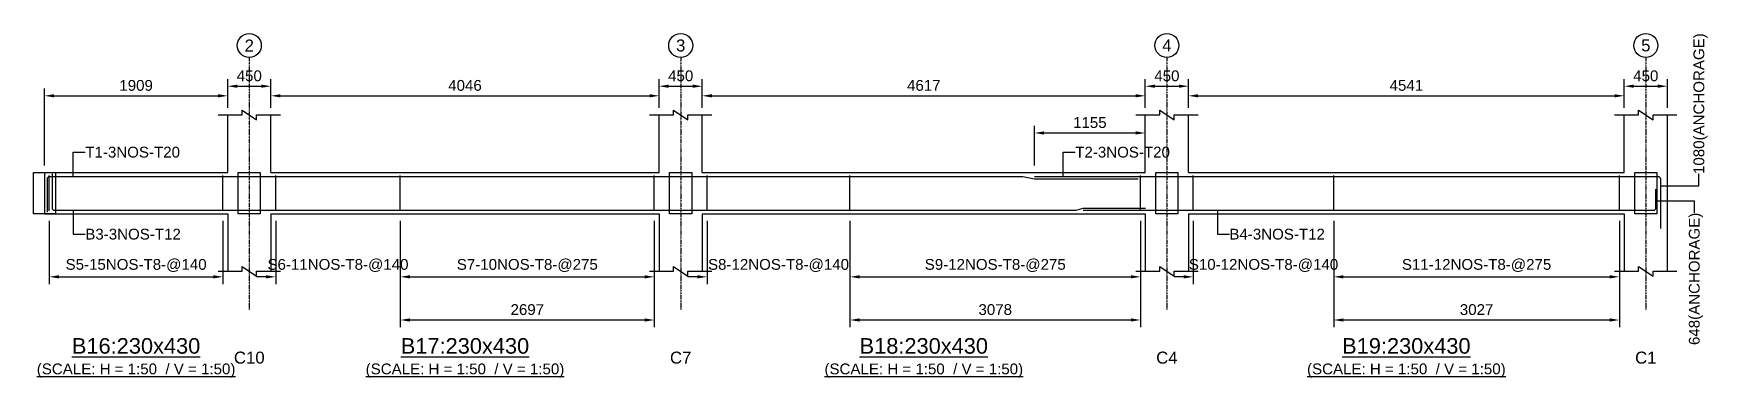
# Model space of a CAD drawing. Header units: inches. Extents: x -816171 to 9366335, y -450961 to 689132.
# Drawn here: x 4047303 to 4082195, y 247984 to 255159 of the extents above; entities that cross this region are included whole.
import ezdxf
from ezdxf.enums import TextEntityAlignment as Align

# ---------------------------------------------------------------- set-up
doc = ezdxf.new("R2010")
doc.units = ezdxf.units.IN
doc.header["$MEASUREMENT"] = 0
doc.linetypes.add('SCCenter', pattern=[1.2, 0.5, -0.3, 0.1, -0.3])
for name, color, linetype in [('Concrete Line', 2, 'Continuous'), ('Cut Line', 31, 'Continuous'), ('Dimension', 31, 'Continuous'), ('Grid', 8, 'Continuous'), ('Labels', 4, 'Continuous'), ('Labels_Support', 4, 'Continuous'), ('Link', 225, 'Continuous'), ('Reinforcement', 130, 'Continuous'), ('Text', 31, 'Continuous')]:
    doc.layers.add(name, color=color, linetype=linetype)
doc.styles.add('SC-SansSerif', font='SansSerif')
doc.styles.get("Standard").update_dxf_attribs({"font": 'txt.shx'})
doc.dimstyles.new('SCBBSDimStyl', dxfattribs={"dimtxt": 225, "dimasz": 200, "dimexe": 150, "dimexo": 150, "dimgap": 100, "dimtad": 1, "dimtoh": 1, "dimdec": 0, "dimzin": 0, "dimdsep": 46, "dimtxsty": 'SC-SansSerif', "dimcen": 0.09, "dimclrd": 8, "dimclre": 8, "dimclrt": 31, "dimadec": 0, "dimazin": 0, "dimtfac": 1, "dimtdec": 0, "dimtix": 1, "dimtofl": 0, "dimtmove": 0, "dimatfit": 3, "dimfxl": 1, "dimtolj": 1, "dimtzin": 0, "dimarcsym": 0})
doc.dimstyles.get("Standard").update_dxf_attribs({"dimtxt": 0.18, "dimasz": 0.18, "dimexe": 0.18, "dimexo": 0.0625, "dimgap": 0.09, "dimtad": 0, "dimtih": 1, "dimtoh": 1, "dimdec": 4, "dimzin": 0, "dimdsep": 46, "dimtxsty": 'Standard', "dimcen": 0.09, "dimadec": 0, "dimazin": 0, "dimtfac": 1, "dimtdec": 4, "dimtofl": 0, "dimtmove": 0, "dimatfit": 3, "dimfxl": 1, "dimtolj": 1, "dimtzin": 0, "dimarcsym": 0})

# ---------------------------------------------------------------- blocks, each defined once
blk = doc.blocks.new('*D1675')
at = {"layer": 'DEFPOINTS', "color": 0, "transparency": 16777216}
for p in [(4047633, 251399), (4051251, 251399), (4051251, 250084)]:
    blk.add_point(p, dxfattribs=at)
at = {"layer": 'Dimension', "color": 8, "lineweight": -2, "transparency": 16777216}
for p, q in [((4047633, 251249), (4047633, 249934)), ((4051251, 251249), (4051251, 249934)), ((4047833, 250084), (4051051, 250084))]:
    blk.add_line(p, q, dxfattribs=at)
at = {"layer": 'Dimension', "color": 8, "transparency": 16777216}
for points in [[(4047833, 250118), (4047833, 250051), (4047633, 250084)], [(4051051, 250118), (4051051, 250051), (4051251, 250084)]]:
    blk.add_solid(points, dxfattribs=at)
at = {"layer": 'Dimension', "color": 31, "transparency": 16777216, "insert": (4049442, 250321), "char_height": 225, "attachment_point": 5, "style": 'SC-SansSerif'}
blk.add_mtext('\\A1;S5-15NOS-T8-@140', dxfattribs=at)
blk = doc.blocks.new('*D1676')
at = {"layer": 'DEFPOINTS', "color": 0, "transparency": 16777216}
for p in [(4052351, 251399), (4054948, 251399), (4054948, 250084)]:
    blk.add_point(p, dxfattribs=at)
at = {"layer": 'Dimension', "color": 8, "lineweight": -2, "transparency": 16777216}
for p, q in [((4052351, 251249), (4052351, 249934)), ((4054948, 251249), (4054948, 249934)), ((4052151, 250084), (4051951, 250084)), ((4055148, 250084), (4055348, 250084))]:
    blk.add_line(p, q, dxfattribs=at)
at = {"layer": 'Dimension', "color": 8, "transparency": 16777216}
for points in [[(4052151, 250118), (4052151, 250051), (4052351, 250084)], [(4055148, 250118), (4055148, 250051), (4054948, 250084)]]:
    blk.add_solid(points, dxfattribs=at)
at = {"layer": 'Dimension', "color": 31, "transparency": 16777216, "insert": (4053650, 250321), "char_height": 225, "attachment_point": 5, "style": 'SC-SansSerif'}
blk.add_mtext('\\A1;S6-11NOS-T8-@140', dxfattribs=at)
blk = doc.blocks.new('*D1677')
at = {"layer": 'DEFPOINTS', "color": 0, "transparency": 16777216}
for p in [(4054948, 251399), (4060243, 251399), (4060243, 250084)]:
    blk.add_point(p, dxfattribs=at)
at = {"layer": 'Dimension', "color": 8, "lineweight": -2, "transparency": 16777216}
for p, q in [((4054948, 251249), (4054948, 249934)), ((4060243, 251249), (4060243, 249934)), ((4055148, 250084), (4060043, 250084))]:
    blk.add_line(p, q, dxfattribs=at)
at = {"layer": 'Dimension', "color": 8, "transparency": 16777216}
for points in [[(4055148, 250118), (4055148, 250051), (4054948, 250084)], [(4060043, 250118), (4060043, 250051), (4060243, 250084)]]:
    blk.add_solid(points, dxfattribs=at)
at = {"layer": 'Dimension', "color": 31, "transparency": 16777216, "insert": (4057596, 250321), "char_height": 225, "attachment_point": 5, "style": 'SC-SansSerif'}
blk.add_mtext('\\A1;S7-10NOS-T8-@275', dxfattribs=at)
blk = doc.blocks.new('*D1678')
at = {"layer": 'DEFPOINTS', "color": 0, "transparency": 16777216}
for p in [(4054948, 251399), (4060243, 251399), (4060243, 249184)]:
    blk.add_point(p, dxfattribs=at)
at = {"layer": 'Dimension', "color": 8, "lineweight": -2, "transparency": 16777216}
for p, q in [((4054948, 251249), (4054948, 249034)), ((4060243, 251249), (4060243, 249034)), ((4055148, 249184), (4060043, 249184))]:
    blk.add_line(p, q, dxfattribs=at)
at = {"layer": 'Dimension', "color": 8, "transparency": 16777216}
for points in [[(4055148, 249218), (4055148, 249151), (4054948, 249184)], [(4060043, 249218), (4060043, 249151), (4060243, 249184)]]:
    blk.add_solid(points, dxfattribs=at)
at = {"layer": 'Dimension', "color": 31, "transparency": 16777216, "insert": (4057596, 249400), "char_height": 225, "attachment_point": 5, "style": 'SC-SansSerif'}
blk.add_mtext('\\A1;2697', dxfattribs=at)
blk = doc.blocks.new('*D1679')
at = {"layer": 'DEFPOINTS', "color": 0, "transparency": 16777216}
for p in [(4061343, 251399), (4064321, 251399), (4064321, 250084)]:
    blk.add_point(p, dxfattribs=at)
at = {"layer": 'Dimension', "color": 8, "lineweight": -2, "transparency": 16777216}
for p, q in [((4061343, 251249), (4061343, 249934)), ((4064321, 251249), (4064321, 249934)), ((4061143, 250084), (4060943, 250084)), ((4064521, 250084), (4064721, 250084))]:
    blk.add_line(p, q, dxfattribs=at)
at = {"layer": 'Dimension', "color": 8, "transparency": 16777216}
for points in [[(4061143, 250118), (4061143, 250051), (4061343, 250084)], [(4064521, 250118), (4064521, 250051), (4064321, 250084)]]:
    blk.add_solid(points, dxfattribs=at)
at = {"layer": 'Dimension', "color": 31, "transparency": 16777216, "insert": (4062832, 250321), "char_height": 225, "attachment_point": 5, "style": 'SC-SansSerif'}
blk.add_mtext('\\A1;S8-12NOS-T8-@140', dxfattribs=at)
blk = doc.blocks.new('*D1661')
at = {"layer": 'DEFPOINTS', "color": 0, "transparency": 16777216}
for p in [(4064321, 251399), (4070377, 251399), (4070377, 250084)]:
    blk.add_point(p, dxfattribs=at)
at = {"layer": 'Dimension', "color": 8, "lineweight": -2, "transparency": 16777216}
for p, q in [((4064321, 251249), (4064321, 249934)), ((4070377, 251249), (4070377, 249934)), ((4064521, 250084), (4070177, 250084))]:
    blk.add_line(p, q, dxfattribs=at)
at = {"layer": 'Dimension', "color": 8, "transparency": 16777216}
for points in [[(4064521, 250118), (4064521, 250051), (4064321, 250084)], [(4070177, 250118), (4070177, 250051), (4070377, 250084)]]:
    blk.add_solid(points, dxfattribs=at)
at = {"layer": 'Dimension', "color": 31, "transparency": 16777216, "insert": (4067349, 250321), "char_height": 225, "attachment_point": 5, "style": 'SC-SansSerif'}
blk.add_mtext('\\A1;S9-12NOS-T8-@275', dxfattribs=at)
blk = doc.blocks.new('*D1662')
at = {"layer": 'DEFPOINTS', "color": 0, "transparency": 16777216}
for p in [(4064321, 251399), (4070377, 251399), (4070377, 249184)]:
    blk.add_point(p, dxfattribs=at)
at = {"layer": 'Dimension', "color": 8, "lineweight": -2, "transparency": 16777216}
for p, q in [((4064321, 251249), (4064321, 249034)), ((4070377, 251249), (4070377, 249034)), ((4064521, 249184), (4070177, 249184))]:
    blk.add_line(p, q, dxfattribs=at)
at = {"layer": 'Dimension', "color": 8, "transparency": 16777216}
for points in [[(4064521, 249218), (4064521, 249151), (4064321, 249184)], [(4070177, 249218), (4070177, 249151), (4070377, 249184)]]:
    blk.add_solid(points, dxfattribs=at)
at = {"layer": 'Dimension', "color": 31, "transparency": 16777216, "insert": (4067349, 249400), "char_height": 225, "attachment_point": 5, "style": 'SC-SansSerif'}
blk.add_mtext('\\A1;3078', dxfattribs=at)
blk = doc.blocks.new('*D1663')
at = {"layer": 'DEFPOINTS', "color": 0, "transparency": 16777216}
for p in [(4071477, 251399), (4074404, 251399), (4074404, 250084)]:
    blk.add_point(p, dxfattribs=at)
at = {"layer": 'Dimension', "color": 8, "lineweight": -2, "transparency": 16777216}
for p, q in [((4071477, 251249), (4071477, 249934)), ((4074404, 251249), (4074404, 249934)), ((4071277, 250084), (4071077, 250084)), ((4074604, 250084), (4074804, 250084))]:
    blk.add_line(p, q, dxfattribs=at)
at = {"layer": 'Dimension', "color": 8, "transparency": 16777216}
for points in [[(4071277, 250118), (4071277, 250051), (4071477, 250084)], [(4074604, 250118), (4074604, 250051), (4074404, 250084)]]:
    blk.add_solid(points, dxfattribs=at)
at = {"layer": 'Dimension', "color": 31, "transparency": 16777216, "insert": (4072941, 250321), "char_height": 225, "attachment_point": 5, "style": 'SC-SansSerif'}
blk.add_mtext('\\A1;S10-12NOS-T8-@140', dxfattribs=at)
blk = doc.blocks.new('*D1664')
at = {"layer": 'DEFPOINTS', "color": 0, "transparency": 16777216}
for p in [(4074404, 251399), (4080359, 251399), (4080359, 250084)]:
    blk.add_point(p, dxfattribs=at)
at = {"layer": 'Dimension', "color": 8, "lineweight": -2, "transparency": 16777216}
for p, q in [((4074404, 251249), (4074404, 249934)), ((4080359, 251249), (4080359, 249934)), ((4074604, 250084), (4080159, 250084))]:
    blk.add_line(p, q, dxfattribs=at)
at = {"layer": 'Dimension', "color": 8, "transparency": 16777216}
for points in [[(4074604, 250118), (4074604, 250051), (4074404, 250084)], [(4080159, 250118), (4080159, 250051), (4080359, 250084)]]:
    blk.add_solid(points, dxfattribs=at)
at = {"layer": 'Dimension', "color": 31, "transparency": 16777216, "insert": (4077382, 250321), "char_height": 225, "attachment_point": 5, "style": 'SC-SansSerif'}
blk.add_mtext('\\A1;S11-12NOS-T8-@275', dxfattribs=at)
blk = doc.blocks.new('*D1665')
at = {"layer": 'DEFPOINTS', "color": 0, "transparency": 16777216}
for p in [(4074404, 251399), (4080359, 251399), (4080359, 249184)]:
    blk.add_point(p, dxfattribs=at)
at = {"layer": 'Dimension', "color": 8, "lineweight": -2, "transparency": 16777216}
for p, q in [((4074404, 251249), (4074404, 249034)), ((4080359, 251249), (4080359, 249034)), ((4074604, 249184), (4080159, 249184))]:
    blk.add_line(p, q, dxfattribs=at)
at = {"layer": 'Dimension', "color": 8, "transparency": 16777216}
for points in [[(4074604, 249218), (4074604, 249151), (4074404, 249184)], [(4080159, 249218), (4080159, 249151), (4080359, 249184)]]:
    blk.add_solid(points, dxfattribs=at)
at = {"layer": 'Dimension', "color": 31, "transparency": 16777216, "insert": (4077382, 249400), "char_height": 225, "attachment_point": 5, "style": 'SC-SansSerif'}
blk.add_mtext('\\A1;3027', dxfattribs=at)
blk = doc.blocks.new('*D1666')
at = {"layer": 'DEFPOINTS', "color": 0, "transparency": 16777216}
for p in [(4070476, 253084), (4068166, 252259), (4070476, 252259)]:
    blk.add_point(p, dxfattribs=at)
at = {"layer": 'Dimension', "color": 8, "lineweight": -2, "transparency": 16777216}
for p, q in [((4068166, 252409), (4068166, 253234)), ((4068366, 253084), (4070276, 253084)), ((4070476, 252409), (4070476, 253234))]:
    blk.add_line(p, q, dxfattribs=at)
at = {"layer": 'Dimension', "color": 8, "transparency": 16777216}
for points in [[(4068366, 253118), (4068366, 253051), (4068166, 253084)], [(4070276, 253118), (4070276, 253051), (4070476, 253084)]]:
    blk.add_solid(points, dxfattribs=at)
at = {"layer": 'Dimension', "color": 31, "transparency": 16777216, "insert": (4069321, 253300), "char_height": 225, "attachment_point": 5, "style": 'SC-SansSerif'}
blk.add_mtext('\\A1;1155', dxfattribs=at)
blk = doc.blocks.new('*D1680')
at = {"layer": 'DEFPOINTS', "color": 0, "transparency": 16777216}
for p in [(4051351, 253859), (4051351, 253459), (4047533, 252259)]:
    blk.add_point(p, dxfattribs=at)
at = {"layer": 'Dimension', "color": 8, "lineweight": -2, "transparency": 16777216}
for p, q in [((4047533, 252409), (4047533, 254009)), ((4047733, 253859), (4051151, 253859)), ((4051351, 253609), (4051351, 254009))]:
    blk.add_line(p, q, dxfattribs=at)
at = {"layer": 'Dimension', "color": 8, "transparency": 16777216}
for points in [[(4047733, 253893), (4047733, 253826), (4047533, 253859)], [(4051151, 253893), (4051151, 253826), (4051351, 253859)]]:
    blk.add_solid(points, dxfattribs=at)
at = {"layer": 'Dimension', "color": 31, "transparency": 16777216, "insert": (4049442, 254075), "char_height": 225, "attachment_point": 5, "style": 'SC-SansSerif'}
blk.add_mtext('\\A1;1909', dxfattribs=at)
blk = doc.blocks.new('*D1681')
at = {"layer": 'DEFPOINTS', "color": 0, "transparency": 16777216}
for p in [(4060343, 253859), (4052251, 253459), (4060343, 253459)]:
    blk.add_point(p, dxfattribs=at)
at = {"layer": 'Dimension', "color": 8, "lineweight": -2, "transparency": 16777216}
for p, q in [((4052251, 253609), (4052251, 254009)), ((4052451, 253859), (4060143, 253859)), ((4060343, 253609), (4060343, 254009))]:
    blk.add_line(p, q, dxfattribs=at)
at = {"layer": 'Dimension', "color": 8, "transparency": 16777216}
for points in [[(4052451, 253893), (4052451, 253826), (4052251, 253859)], [(4060143, 253893), (4060143, 253826), (4060343, 253859)]]:
    blk.add_solid(points, dxfattribs=at)
at = {"layer": 'Dimension', "color": 31, "transparency": 16777216, "insert": (4056297, 254075), "char_height": 225, "attachment_point": 5, "style": 'SC-SansSerif'}
blk.add_mtext('\\A1;4046', dxfattribs=at)
blk = doc.blocks.new('*D1682')
at = {"layer": 'DEFPOINTS', "color": 0, "transparency": 16777216}
for p in [(4070477, 253859), (4061243, 253459), (4070477, 253459)]:
    blk.add_point(p, dxfattribs=at)
at = {"layer": 'Dimension', "color": 8, "lineweight": -2, "transparency": 16777216}
for p, q in [((4061243, 253609), (4061243, 254009)), ((4061443, 253859), (4070277, 253859)), ((4070477, 253609), (4070477, 254009))]:
    blk.add_line(p, q, dxfattribs=at)
at = {"layer": 'Dimension', "color": 8, "transparency": 16777216}
for points in [[(4061443, 253893), (4061443, 253826), (4061243, 253859)], [(4070277, 253893), (4070277, 253826), (4070477, 253859)]]:
    blk.add_solid(points, dxfattribs=at)
at = {"layer": 'Dimension', "color": 31, "transparency": 16777216, "insert": (4065860, 254075), "char_height": 225, "attachment_point": 5, "style": 'SC-SansSerif'}
blk.add_mtext('\\A1;4617', dxfattribs=at)
blk = doc.blocks.new('*D1683')
at = {"layer": 'DEFPOINTS', "color": 0, "transparency": 16777216}
for p in [(4080459, 253859), (4071377, 253459), (4080459, 253459)]:
    blk.add_point(p, dxfattribs=at)
at = {"layer": 'Dimension', "color": 8, "lineweight": -2, "transparency": 16777216}
for p, q in [((4071377, 253609), (4071377, 254009)), ((4071577, 253859), (4080259, 253859)), ((4080459, 253609), (4080459, 254009))]:
    blk.add_line(p, q, dxfattribs=at)
at = {"layer": 'Dimension', "color": 8, "transparency": 16777216}
for points in [[(4071577, 253893), (4071577, 253826), (4071377, 253859)], [(4080259, 253893), (4080259, 253826), (4080459, 253859)]]:
    blk.add_solid(points, dxfattribs=at)
at = {"layer": 'Dimension', "color": 31, "transparency": 16777216, "insert": (4075918, 254075), "char_height": 225, "attachment_point": 5, "style": 'SC-SansSerif'}
blk.add_mtext('\\A1;4541', dxfattribs=at)
blk = doc.blocks.new('*D1684')
at = {"layer": 'DEFPOINTS', "color": 0, "transparency": 16777216}
for p in [(4052251, 254059), (4051351, 253459), (4052251, 253459)]:
    blk.add_point(p, dxfattribs=at)
at = {"layer": 'Dimension', "color": 8, "lineweight": -2, "transparency": 16777216}
for p, q in [((4051351, 253609), (4051351, 254209)), ((4051551, 254059), (4052051, 254059)), ((4052251, 253609), (4052251, 254209))]:
    blk.add_line(p, q, dxfattribs=at)
at = {"layer": 'Dimension', "color": 8, "transparency": 16777216}
for points in [[(4051551, 254093), (4051551, 254026), (4051351, 254059)], [(4052051, 254093), (4052051, 254026), (4052251, 254059)]]:
    blk.add_solid(points, dxfattribs=at)
at = {"layer": 'Dimension', "color": 31, "transparency": 16777216, "insert": (4051801, 254275), "char_height": 225, "attachment_point": 5, "style": 'SC-SansSerif'}
blk.add_mtext('\\A1;450', dxfattribs=at)
blk = doc.blocks.new('*D1685')
at = {"layer": 'DEFPOINTS', "color": 0, "transparency": 16777216}
for p in [(4061243, 254059), (4060343, 253459), (4061243, 253459)]:
    blk.add_point(p, dxfattribs=at)
at = {"layer": 'Dimension', "color": 8, "lineweight": -2, "transparency": 16777216}
for p, q in [((4060343, 253609), (4060343, 254209)), ((4060543, 254059), (4061043, 254059)), ((4061243, 253609), (4061243, 254209))]:
    blk.add_line(p, q, dxfattribs=at)
at = {"layer": 'Dimension', "color": 8, "transparency": 16777216}
for points in [[(4060543, 254093), (4060543, 254026), (4060343, 254059)], [(4061043, 254093), (4061043, 254026), (4061243, 254059)]]:
    blk.add_solid(points, dxfattribs=at)
at = {"layer": 'Dimension', "color": 31, "transparency": 16777216, "insert": (4060793, 254275), "char_height": 225, "attachment_point": 5, "style": 'SC-SansSerif'}
blk.add_mtext('\\A1;450', dxfattribs=at)
blk = doc.blocks.new('*D1686')
at = {"layer": 'DEFPOINTS', "color": 0, "transparency": 16777216}
for p in [(4071377, 254059), (4070477, 253459), (4071377, 253459)]:
    blk.add_point(p, dxfattribs=at)
at = {"layer": 'Dimension', "color": 8, "lineweight": -2, "transparency": 16777216}
for p, q in [((4070477, 253609), (4070477, 254209)), ((4070677, 254059), (4071177, 254059)), ((4071377, 253609), (4071377, 254209))]:
    blk.add_line(p, q, dxfattribs=at)
at = {"layer": 'Dimension', "color": 8, "transparency": 16777216}
for points in [[(4070677, 254093), (4070677, 254026), (4070477, 254059)], [(4071177, 254093), (4071177, 254026), (4071377, 254059)]]:
    blk.add_solid(points, dxfattribs=at)
at = {"layer": 'Dimension', "color": 31, "transparency": 16777216, "insert": (4070927, 254275), "char_height": 225, "attachment_point": 5, "style": 'SC-SansSerif'}
blk.add_mtext('\\A1;450', dxfattribs=at)
blk = doc.blocks.new('*D1687')
at = {"layer": 'DEFPOINTS', "color": 0, "transparency": 16777216}
for p in [(4081359, 254059), (4080459, 253459), (4081359, 253459)]:
    blk.add_point(p, dxfattribs=at)
at = {"layer": 'Dimension', "color": 8, "lineweight": -2, "transparency": 16777216}
for p, q in [((4080459, 253609), (4080459, 254209)), ((4080659, 254059), (4081159, 254059)), ((4081359, 253609), (4081359, 254209))]:
    blk.add_line(p, q, dxfattribs=at)
at = {"layer": 'Dimension', "color": 8, "transparency": 16777216}
for points in [[(4080659, 254093), (4080659, 254026), (4080459, 254059)], [(4081159, 254093), (4081159, 254026), (4081359, 254059)]]:
    blk.add_solid(points, dxfattribs=at)
at = {"layer": 'Dimension', "color": 31, "transparency": 16777216, "insert": (4080909, 254275), "char_height": 225, "attachment_point": 5, "style": 'SC-SansSerif'}
blk.add_mtext('\\A1;450', dxfattribs=at)

msp = doc.modelspace()

# ---------------------------------------------------------------- linework, layer by layer
at = {"layer": 'Concrete Line'}
for p, q in [((4051350.93542, 252259.32331), (4051350.93542, 253459.32331)), ((4052250.93542, 252259.32331), (4052250.93542, 253459.32331)), ((4060342.93542, 252259.32331), (4060342.93542, 253459.32331)), ((4061242.93542, 252259.32331), (4061242.93542, 253459.32331)), ((4070476.93542, 252259.32331), (4070476.93542, 253459.32331)), ((4071376.93542, 252259.32331), (4071376.93542, 253459.32331)), ((4080458.93542, 252259.32331), (4080458.93542, 253459.32331)), ((4081358.93542, 250199.32331), (4081358.93542, 253459.32331)), ((4047532.93542, 252259.32331), (4047532.93542, 251399.32331)), ((4051350.93542, 251399.32331), (4051350.93542, 250199.32331)), ((4052250.93542, 251399.32331), (4052250.93542, 250199.32331)), ((4060342.93542, 251399.32331), (4060342.93542, 250199.32331)), ((4061242.93542, 251399.32331), (4061242.93542, 250199.32331)), ((4070476.93542, 251399.32331), (4070476.93542, 250199.32331)), ((4071376.93542, 251399.32331), (4071376.93542, 250199.32331)), ((4080458.93542, 251399.32331), (4080458.93542, 250199.32331))]:
    msp.add_line(p, q, dxfattribs=at)
for points in [[(4047302.93542, 252259.32331), (4047762.93542, 252259.32331), (4047762.93542, 252259.32331), (4047762.93542, 251399.32331), (4047762.93542, 251399.32331), (4047302.93542, 251399.32331), (4047302.93542, 251399.32331), (4047302.93542, 252259.32331)], [(4051570.93542, 252259.32331), (4052030.93542, 252259.32331), (4052030.93542, 252259.32331), (4052030.93542, 251399.32331), (4052030.93542, 251399.32331), (4051570.93542, 251399.32331), (4051570.93542, 251399.32331), (4051570.93542, 252259.32331)], [(4060562.93542, 252259.32331), (4061022.93542, 252259.32331), (4061022.93542, 252259.32331), (4061022.93542, 251399.32331), (4061022.93542, 251399.32331), (4060562.93542, 251399.32331), (4060562.93542, 251399.32331), (4060562.93542, 252259.32331)], [(4070696.93542, 252259.32331), (4071156.93542, 252259.32331), (4071156.93542, 252259.32331), (4071156.93542, 251399.32331), (4071156.93542, 251399.32331), (4070696.93542, 251399.32331), (4070696.93542, 251399.32331), (4070696.93542, 252259.32331)], [(4080678.93542, 252259.32331), (4081138.93542, 252259.32331), (4081138.93542, 252259.32331), (4081138.93542, 251399.32331), (4081138.93542, 251399.32331), (4080678.93542, 251399.32331), (4080678.93542, 251399.32331), (4080678.93542, 252259.32331)]]:
    msp.add_lwpolyline(points, close=True, dxfattribs=at)
for points in [[(4047532.93542, 252259.32331), (4051350.93542, 252259.32331)], [(4052250.93542, 252259.32331), (4060342.93542, 252259.32331)], [(4061242.93542, 252259.32331), (4070476.93542, 252259.32331)], [(4071376.93542, 252259.32331), (4080458.93542, 252259.32331)], [(4047532.93542, 251399.32331), (4051350.93542, 251399.32331)], [(4052250.93542, 251399.32331), (4060342.93542, 251399.32331)], [(4061242.93542, 251399.32331), (4070476.93542, 251399.32331)], [(4071376.93542, 251399.32331), (4080458.93542, 251399.32331)]]:
    msp.add_lwpolyline(points, dxfattribs=at)
at = {"layer": 'Cut Line'}
for points in [[(4051150.93542, 253459.32331), (4051650.93542, 253459.32331), (4051650.93542, 253559.32331), (4051950.93542, 253359.32331), (4051950.93542, 253459.32331), (4052450.93542, 253459.32331)], [(4060142.93542, 253459.32331), (4060642.93542, 253459.32331), (4060642.93542, 253559.32331), (4060942.93542, 253359.32331), (4060942.93542, 253459.32331), (4061442.93542, 253459.32331)], [(4070276.93542, 253459.32331), (4070776.93542, 253459.32331), (4070776.93542, 253559.32331), (4071076.93542, 253359.32331), (4071076.93542, 253459.32331), (4071576.93542, 253459.32331)], [(4080258.93542, 253459.32331), (4080758.93542, 253459.32331), (4080758.93542, 253559.32331), (4081058.93542, 253359.32331), (4081058.93542, 253459.32331), (4081558.93542, 253459.32331)], [(4051150.93542, 250199.32331), (4051650.93542, 250199.32331), (4051650.93542, 250299.32331), (4051950.93542, 250099.32331), (4051950.93542, 250199.32331), (4052450.93542, 250199.32331)], [(4060142.93542, 250199.32331), (4060642.93542, 250199.32331), (4060642.93542, 250299.32331), (4060942.93542, 250099.32331), (4060942.93542, 250199.32331), (4061442.93542, 250199.32331)], [(4070276.93542, 250199.32331), (4070776.93542, 250199.32331), (4070776.93542, 250299.32331), (4071076.93542, 250099.32331), (4071076.93542, 250199.32331), (4071576.93542, 250199.32331)], [(4080258.93542, 250199.32331), (4080758.93542, 250199.32331), (4080758.93542, 250299.32331), (4081058.93542, 250099.32331), (4081058.93542, 250199.32331), (4081558.93542, 250199.32331)]]:
    msp.add_lwpolyline(points, dxfattribs=at)
at = {"layer": 'Grid', "linetype": 'SCCenter'}
for p, q in [((4051800.93542, 254659.32331), (4051800.93542, 249399.32331)), ((4060792.93542, 254659.32331), (4060792.93542, 249399.32331)), ((4070926.93542, 254659.32331), (4070926.93542, 249399.32331)), ((4080908.93542, 254659.32331), (4080908.93542, 249399.32331))]:
    msp.add_line(p, q, dxfattribs=at)
at = {"layer": 'Grid'}
for centre in [(4051800.93542, 254909.32331), (4060792.93542, 254909.32331), (4070926.93542, 254909.32331), (4080908.93542, 254909.32331)]:
    msp.add_circle(centre, 250, dxfattribs=at)
at = {"layer": 'Link'}
for p, q in [((4047632.93542, 251459.32331), (4047632.93542, 252199.32331)), ((4051250.93542, 251459.32331), (4051250.93542, 252199.32331)), ((4052350.93542, 251459.32331), (4052350.93542, 252199.32331)), ((4054948.27475, 251459.32331), (4054948.27475, 252199.32331)), ((4060242.93542, 251459.32331), (4060242.93542, 252199.32331)), ((4061342.93542, 251459.32331), (4061342.93542, 252199.32331)), ((4064320.9415, 251459.32331), (4064320.9415, 252199.32331)), ((4070376.93542, 251459.32331), (4070376.93542, 252199.32331)), ((4071476.93542, 251459.32331), (4071476.93542, 252199.32331)), ((4074404.27482, 251459.32331), (4074404.27482, 252199.32331)), ((4080358.93542, 251459.32331), (4080358.93542, 252199.32331))]:
    msp.add_line(p, q, dxfattribs=at)
at = {"layer": 'Reinforcement'}
for points in [[(4047592.93542, 251429.32331), (4047592.93542, 252129.32331, -0.4142135624), (4047642.93542, 252179.32331), (4067926.43998, 252179.32331), (4068166.43998, 252127.32331), (4070326.43998, 252127.32331)], [(4047688.93542, 252229.32331), (4047688.93542, 251521.32331, 0.4142135624), (4047738.93542, 251471.32331), (4069038.92788, 251471.32331), (4069182.92788, 251515.32331), (4070478.92788, 251515.32331)], [(4068166.43998, 252179.32331), (4081163.94453, 252179.32331, -0.4142135343), (4081213.94453, 252129.32331), (4081213.94453, 251095.32331)], [(4069182.92788, 251471.32331), (4081071.25819, 251471.32331, 0.414213775), (4081121.25819, 251521.32331), (4081121.25819, 251915.32331)]]:
    msp.add_lwpolyline(points, format="xyb", dxfattribs=at)

# ---------------------------------------------------------------- texts
at = {"layer": 'Grid', "style": 'SC-SansSerif'}
for s, p in [('2', (4051800.93542, 254909.32331)), ('3', (4060792.93542, 254909.32331)), ('4', (4070926.93542, 254909.32331)), ('5', (4080908.93542, 254909.32331))]:
    msp.add_text(s, height=250, dxfattribs=at).set_placement(p, align=Align.MIDDLE)
at = {"layer": 'Labels', "style": 'SC-SansSerif'}
for s, p in [('%%uB16:230x430', (4049441.93542, 248384.32331)), ('%%uB17:230x430', (4056296.93542, 248384.32331)), ('%%uB18:230x430', (4065859.93542, 248384.32331)), ('%%uB19:230x430', (4075917.93542, 248384.32331))]:
    msp.add_text(s, height=325, dxfattribs=at).set_placement(p, align=Align.BOTTOM_CENTER)
at = {"layer": 'Labels_Support', "style": 'SC-SansSerif'}
for s, p in [('C10', (4051800.93542, 248199.32331)), ('C7', (4060792.93542, 248199.32331)), ('C4', (4070926.93542, 248199.32331)), ('C1', (4080908.93542, 248199.32331))]:
    msp.add_text(s, height=250, dxfattribs=at).set_placement(p, align=Align.BOTTOM_CENTER)
at = {"layer": 'Text', "style": 'SC-SansSerif'}
msp.add_text('1080(ANCHORAGE)', height=225, rotation=90, dxfattribs=at).set_placement((4082014.93542, 252229.32331), align=Align.MIDDLE_LEFT)
for s, p in [('T1-3NOS-T20', (4048382.93542, 252684.32331)), ('T2-3NOS-T20', (4069016.43998, 252684.32331)), ('B3-3NOS-T12', (4048382.93542, 250974.32331)), ('B4-3NOS-T12', (4072228.92788, 250974.32331))]:
    msp.add_text(s, height=225, dxfattribs=at).set_placement(p, align=Align.MIDDLE_LEFT)
msp.add_text('648(ANCHORAGE)', height=225, rotation=90, dxfattribs=at).set_placement((4081918.93542, 251421.32331), align=Align.MIDDLE_RIGHT)
for p in [(4049441.93542, 247984.32331), (4056296.93542, 247984.32331), (4065859.93542, 247984.32331), (4075917.93542, 247984.32331)]:
    msp.add_text('%%u(SCALE: H = 1:50  / V = 1:50)', height=225, dxfattribs=at).set_placement(p, align=Align.BOTTOM_CENTER)

# ---------------------------------------------------------------- dimensions: what is measured, and where the dimension line sits
at = {"layer": 'Dimension'}
for base, p1, p2, text, picture, middle in [((4052250.93542, 254059.32331), (4051350.93542, 253459.32331), (4052250.93542, 253459.32331), '450', '*D1684', (4051800.93542, 254275.21837)), ((4061242.93542, 254059.32331), (4060342.93542, 253459.32331), (4061242.93542, 253459.32331), '450', '*D1685', (4060792.93542, 254275.21837)), ((4071376.93542, 254059.32331), (4070476.93542, 253459.32331), (4071376.93542, 253459.32331), '450', '*D1686', (4070926.93542, 254275.21837)), ((4081358.93542, 254059.32331), (4080458.93542, 253459.32331), (4081358.93542, 253459.32331), '450', '*D1687', (4080908.93542, 254275.21837)), ((4051350.93542, 253859.32331), (4047532.93542, 252259.32331), (4051350.93542, 253459.32331), '1909', '*D1680', (4049441.93542, 254075.21837)), ((4060342.93542, 253859.32331), (4052250.93542, 253459.32331), (4060342.93542, 253459.32331), '4046', '*D1681', (4056296.93542, 254075.37269)), ((4070476.93542, 253859.32331), (4061242.93542, 253459.32331), (4070476.93542, 253459.32331), '4617', '*D1682', (4065859.93542, 254075.37269)), ((4080458.93542, 253859.32331), (4071376.93542, 253459.32331), (4080458.93542, 253459.32331), '4541', '*D1683', (4075917.93542, 254075.21837)), ((4070476.44002, 253084.32331), (4068166.44002, 252259.32331), (4070476.44002, 252259.32331), '1155', '*D1666', (4069321.44002, 253300.21837)), ((4051250.93542, 250084.32331), (4047632.93542, 251399.32331), (4051250.93542, 251399.32331), 'S5-15NOS-T8-@140', '*D1675', (4049441.93542, 250321.05171)), ((4054948.27472, 250084.32331), (4052350.93542, 251399.32331), (4054948.27472, 251399.32331), 'S6-11NOS-T8-@140', '*D1676', (4053649.60507, 250321.05171)), ((4060242.93542, 250084.32331), (4054948.27472, 251399.32331), (4060242.93542, 251399.32331), 'S7-10NOS-T8-@275', '*D1677', (4057595.60507, 250321.05171)), ((4060242.93542, 249184.32331), (4054948.27472, 251399.32331), (4060242.93542, 251399.32331), '2697', '*D1678', (4057595.60507, 249400.37269)), ((4064320.94152, 250084.32331), (4061342.93542, 251399.32331), (4064320.94152, 251399.32331), 'S8-12NOS-T8-@140', '*D1679', (4062831.93847, 250321.05171)), ((4070376.93542, 250084.32331), (4064320.94152, 251399.32331), (4070376.93542, 251399.32331), 'S9-12NOS-T8-@275', '*D1661', (4067348.93847, 250321.05171)), ((4070376.93542, 249184.32331), (4064320.94152, 251399.32331), (4070376.93542, 251399.32331), '3078', '*D1662', (4067348.93847, 249400.37269)), ((4074404.27482, 250084.32331), (4071476.93542, 251399.32331), (4074404.27482, 251399.32331), 'S10-12NOS-T8-@140', '*D1663', (4072940.60512, 250321.05171)), ((4080358.93542, 250084.32331), (4074404.27482, 251399.32331), (4080358.93542, 251399.32331), 'S11-12NOS-T8-@275', '*D1664', (4077381.60512, 250321.05171)), ((4080358.93542, 249184.32331), (4074404.27482, 251399.32331), (4080358.93542, 251399.32331), '3027', '*D1665', (4077381.60512, 249400.37269))]:
    dim = msp.add_linear_dim(base=base, p1=p1, p2=p2, text=text, dimstyle='SCBBSDimStyl', dxfattribs=at)
    dim.commit()
    dim.dimension.update_dxf_attribs({"geometry": picture, "text_midpoint": middle})

# ---------------------------------------------------------------- leaders
at = {"layer": 'Dimension', "color": 8}
for points in [[(4048132.93542, 252179.32331), (4048132.93542, 252684.32331), (4048382.93542, 252684.32331)], [(4068766.43998, 252179.32331), (4068766.43998, 252684.32331), (4069016.43998, 252684.32331)], [(4081214.93542, 251979.32331), (4082014.93542, 251979.32331), (4082014.93542, 252229.32331)], [(4081118.93542, 251671.32331), (4081918.93542, 251671.32331), (4081918.93542, 251421.32331)], [(4048132.93542, 251471.32331), (4048132.93542, 250974.32331), (4048382.93542, 250974.32331)], [(4071978.92788, 251471.32331), (4071978.92788, 250974.32331), (4072228.92788, 250974.32331)]]:
    msp.add_leader(points, dimstyle='Standard', dxfattribs=at)

doc.saveas('drawing.dxf')
